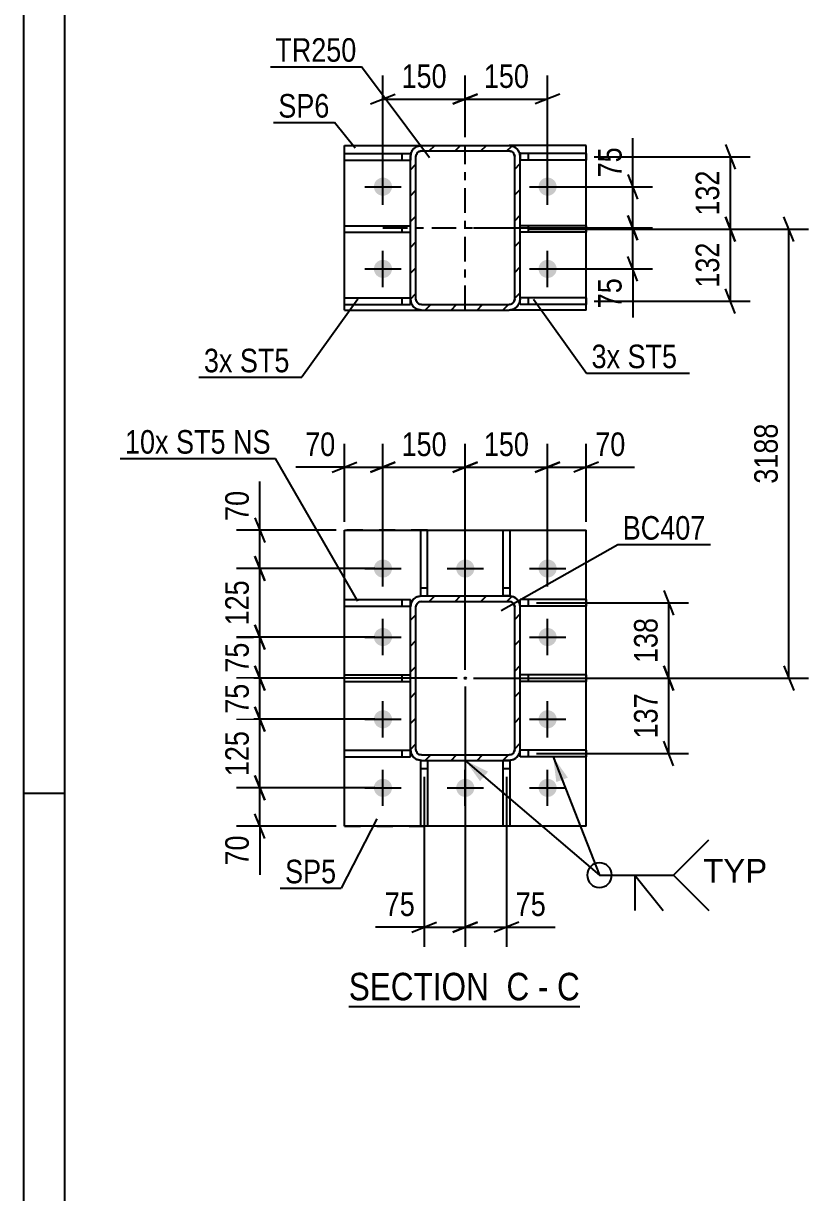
# Model space of a CAD drawing. Header units: millimetres. Extents: x 0 to 841, y 0 to 594.
# Drawn here: x 0 to 95.4, y 249.5 to 391.6 of the extents above; entities that cross this region are included whole.
import ezdxf

# ---------------------------------------------------------------- set-up
doc = ezdxf.new("R2010")
doc.units = ezdxf.units.MM
doc.linetypes.add('DXK_LINE_DOT2', pattern=[3.9198, 1.9599, -1.9599])
doc.linetypes.add('DXK_LINE_DOT3', pattern=[5.9187, 2.979, -0.9799, 0.9799, -0.9799])
doc.styles.add('Arial', font='ARIAL.TTF', dxfattribs={"height": 0.2})
doc.styles.add('Arial Narrow', font='ARIALN.TTF', dxfattribs={"height": 0.2})

# ---------------------------------------------------------------- blocks, each defined once
blk = doc.blocks.new('Unknown-122615563-1162')
at = {"color": 5, "linetype": 'Continuous'}
for p, q in [((0, 594), (0, 0)), ((5, 589), (5, 5)), ((5, 298), (0, 298))]:
    blk.add_line(p, q, dxfattribs=at)
blk = doc.blocks.new('Unknown-122615563-14 - 2451')
at = {"color": 6, "linetype": 'Continuous'}
blk.add_line((39.53, 272.11), (67.6, 272.11), dxfattribs=at)
at = {"color": 0, "linetype": 'Continuous'}
for points in [[(57.64, 272.86), (57.64, 276.36), (39.53, 276.36), (39.53, 272.86)], [(61.46, 272.86), (61.46, 276.36), (58.69, 276.36), (58.69, 272.86)], [(63.78, 272.86), (63.78, 276.36), (62.51, 276.36), (62.51, 272.86)], [(67.6, 272.86), (67.6, 276.36), (64.83, 276.36), (64.83, 272.86)]]:
    blk.add_wipeout(points, dxfattribs=at)
at = {"color": 7, "linetype": 'Continuous', "style": 'Arial Narrow'}
for s, p in [('SECTION ', (39.53, 272.86)), ('C', (58.69, 272.86)), ('C', (64.83, 272.86)), ('-', (62.51, 272.86))]:
    blk.add_text(s, height=3.34, dxfattribs=at).set_placement(p)
blk = doc.blocks.new('Part-122615563-2509 - 2451')
at = {"color": 2, "linetype": 'Continuous'}
for p, q in [((39.01, 366.24), (39.01, 367.04)), ((39.01, 367.04), (47.01, 367.04)), ((39.01, 366.24), (47.01, 366.24))]:
    blk.add_line(p, q, dxfattribs=at)
at = {"color": 7, "linetype": 'DXK_LINE_DOT2'}
for p, q in [((46.01, 366.24), (46.01, 367.04)), ((47.01, 366.24), (47.01, 367.04))]:
    blk.add_line(p, q, dxfattribs=at)
blk = doc.blocks.new('Part-122615563-2477 - 2451')
at = {"color": 2, "linetype": 'Continuous'}
for p, q in [((39.01, 311.63), (39.01, 312.43)), ((39.01, 312.43), (47.01, 312.43)), ((39.01, 311.63), (47.01, 311.63))]:
    blk.add_line(p, q, dxfattribs=at)
at = {"color": 7, "linetype": 'DXK_LINE_DOT2'}
for p, q in [((46.01, 311.63), (46.01, 312.43)), ((47.01, 311.63), (47.01, 312.43))]:
    blk.add_line(p, q, dxfattribs=at)
blk = doc.blocks.new('Part-122615563-2514 - 2451')
at = {"color": 2, "linetype": 'Continuous'}
for p, q in [((39.01, 375.01), (39.01, 375.81)), ((39.01, 375.81), (47.01, 375.81)), ((47.01, 375.81), (47.01, 375.46)), ((39.01, 375.01), (47.01, 375.01))]:
    blk.add_line(p, q, dxfattribs=at)
at = {"color": 7, "linetype": 'DXK_LINE_DOT2'}
for p, q in [((46.01, 375.01), (46.01, 375.81)), ((47.01, 375.46), (47.01, 375.01))]:
    blk.add_line(p, q, dxfattribs=at)
blk = doc.blocks.new('Part-122615563-2482 - 2451')
at = {"color": 2, "linetype": 'Continuous'}
for p, q in [((39.01, 320.79), (39.01, 321.59)), ((39.01, 321.59), (47.01, 321.59)), ((47.01, 320.79), (47.01, 321.59)), ((39.01, 320.79), (47.01, 320.79))]:
    blk.add_line(p, q, dxfattribs=at)
at = {"color": 7, "linetype": 'DXK_LINE_DOT2'}
blk.add_line((46.01, 320.79), (46.01, 321.59), dxfattribs=at)
blk = doc.blocks.new('Part-122615563-2519 - 2451')
at = {"color": 2, "linetype": 'Continuous'}
for p, q in [((39.01, 357.48), (39.01, 358.28)), ((39.01, 358.28), (47.01, 358.28)), ((39.01, 357.48), (47.01, 357.48)), ((47.01, 357.48), (47.01, 358.13))]:
    blk.add_line(p, q, dxfattribs=at)
at = {"color": 7, "linetype": 'DXK_LINE_DOT2'}
for p, q in [((46.01, 357.48), (46.01, 358.28)), ((47.01, 358.13), (47.01, 358.28))]:
    blk.add_line(p, q, dxfattribs=at)
blk = doc.blocks.new('Part-122615563-2487 - 2451')
at = {"color": 2, "linetype": 'Continuous'}
for p, q in [((58.28, 322.03), (58.28, 330.03)), ((58.28, 330.03), (59.08, 330.03)), ((59.08, 330.03), (59.08, 322.03)), ((59.08, 322.03), (59.01, 322.03))]:
    blk.add_line(p, q, dxfattribs=at)
at = {"color": 7, "linetype": 'DXK_LINE_DOT2'}
for p, q in [((58.28, 323.03), (59.08, 323.03)), ((59.01, 322.03), (58.28, 322.03))]:
    blk.add_line(p, q, dxfattribs=at)
blk = doc.blocks.new('Part-122615563-2524 - 2451')
at = {"color": 2, "linetype": 'Continuous'}
for p, q in [((68.35, 367.04), (60.35, 367.04)), ((68.35, 367.04), (68.35, 366.24)), ((68.35, 366.24), (60.35, 366.24))]:
    blk.add_line(p, q, dxfattribs=at)
at = {"color": 7, "linetype": 'DXK_LINE_DOT2'}
for p, q in [((60.35, 366.24), (60.35, 367.04)), ((61.35, 366.24), (61.35, 367.04))]:
    blk.add_line(p, q, dxfattribs=at)
blk = doc.blocks.new('Part-122615563-2492 - 2451')
at = {"color": 2, "linetype": 'Continuous'}
for p, q in [((48.28, 322.03), (48.28, 330.03)), ((48.28, 330.03), (49.08, 330.03)), ((49.08, 322.03), (49.08, 330.03)), ((48.28, 322.03), (48.35, 322.03))]:
    blk.add_line(p, q, dxfattribs=at)
at = {"color": 7, "linetype": 'DXK_LINE_DOT2'}
for p, q in [((48.28, 323.03), (49.08, 323.03)), ((48.35, 322.03), (49.08, 322.03))]:
    blk.add_line(p, q, dxfattribs=at)
blk = doc.blocks.new('Part-122615563-2529 - 2451')
at = {"color": 2, "linetype": 'Continuous'}
for p, q in [((68.35, 375.81), (60.35, 375.81)), ((60.35, 375.81), (60.35, 375.46)), ((68.35, 375.81), (68.35, 375.01)), ((68.35, 375.01), (60.35, 375.01))]:
    blk.add_line(p, q, dxfattribs=at)
at = {"color": 7, "linetype": 'DXK_LINE_DOT2'}
for p, q in [((60.35, 375.46), (60.35, 375.01)), ((61.35, 375.01), (61.35, 375.81))]:
    blk.add_line(p, q, dxfattribs=at)
blk = doc.blocks.new('Part-122615563-2534 - 2451')
at = {"color": 2, "linetype": 'Continuous'}
for p, q in [((68.35, 358.28), (60.35, 358.28)), ((68.35, 358.28), (68.35, 357.48)), ((60.35, 357.48), (60.35, 358.13)), ((68.35, 357.48), (60.35, 357.48))]:
    blk.add_line(p, q, dxfattribs=at)
at = {"color": 7, "linetype": 'DXK_LINE_DOT2'}
for p, q in [((60.35, 358.13), (60.35, 358.28)), ((61.35, 357.48), (61.35, 358.28))]:
    blk.add_line(p, q, dxfattribs=at)
blk = doc.blocks.new('Bolt-122615563-2537 - 2451')
at = {"linetype": 'Continuous'}
for points in [[(42.58, 371.79, -1), (44.78, 371.79, -1)], [(62.58, 371.79, -1), (64.78, 371.79, -1)], [(42.58, 361.79, -1), (44.78, 361.79, -1)], [(62.58, 361.79, -1), (64.78, 361.79, -1)]]:
    blk.add_hatch(color=1, dxfattribs=at).paths.add_polyline_path(points)
at = {"color": 1, "linetype": 'Continuous'}
for p, q in [((43.68, 369.59), (43.68, 373.99)), ((63.68, 369.59), (63.68, 373.99)), ((41.48, 371.79), (45.88, 371.79)), ((61.48, 371.79), (65.88, 371.79)), ((43.68, 359.59), (43.68, 363.99)), ((63.68, 359.59), (63.68, 363.99)), ((41.48, 361.79), (45.88, 361.79)), ((61.48, 361.79), (65.88, 361.79))]:
    blk.add_line(p, q, dxfattribs=at)
blk = doc.blocks.new('Part-122615563-2607 - 2451')
at = {"color": 2, "linetype": 'Continuous'}
for p, q in [((68.35, 321.59), (60.35, 321.59)), ((60.35, 320.79), (60.35, 321.59)), ((68.35, 321.59), (68.35, 320.79)), ((68.35, 320.79), (60.35, 320.79))]:
    blk.add_line(p, q, dxfattribs=at)
at = {"color": 7, "linetype": 'DXK_LINE_DOT2'}
blk.add_line((61.35, 320.79), (61.35, 321.59), dxfattribs=at)
blk = doc.blocks.new('Bolt-122615563-2538 - 2451')
at = {"linetype": 'Continuous'}
for points in [[(42.58, 325.36, -1), (44.78, 325.36, -1)], [(52.58, 325.36, -1), (54.78, 325.36, -1)], [(62.58, 325.36, -1), (64.78, 325.36, -1)], [(42.58, 317.03, -1), (44.78, 317.03, -1)], [(62.58, 317.03, -1), (64.78, 317.03, -1)], [(42.58, 307.03, -1), (44.78, 307.03, -1)], [(62.58, 307.03, -1), (64.78, 307.03, -1)], [(42.58, 298.69, -1), (44.78, 298.69, -1)], [(52.58, 298.69, -1), (54.78, 298.69, -1)], [(62.58, 298.69, -1), (64.78, 298.69, -1)]]:
    blk.add_hatch(color=1, dxfattribs=at).paths.add_polyline_path(points)
at = {"color": 1, "linetype": 'Continuous'}
for p, q in [((43.68, 323.16), (43.68, 327.56)), ((53.68, 323.16), (53.68, 327.56)), ((63.68, 323.16), (63.68, 327.56)), ((41.48, 325.36), (45.88, 325.36)), ((51.48, 325.36), (55.88, 325.36)), ((61.48, 325.36), (65.88, 325.36)), ((43.68, 314.83), (43.68, 319.23)), ((63.68, 314.83), (63.68, 319.23)), ((41.48, 317.03), (45.88, 317.03)), ((61.48, 317.03), (65.88, 317.03)), ((43.68, 304.83), (43.68, 309.23)), ((63.68, 304.83), (63.68, 309.23)), ((41.48, 307.03), (45.88, 307.03)), ((61.48, 307.03), (65.88, 307.03)), ((43.68, 296.49), (43.68, 300.89)), ((53.68, 296.49), (53.68, 300.89)), ((63.68, 296.49), (63.68, 300.89)), ((41.48, 298.69), (45.88, 298.69)), ((51.48, 298.69), (55.88, 298.69)), ((61.48, 298.69), (65.88, 298.69))]:
    blk.add_line(p, q, dxfattribs=at)
blk = doc.blocks.new('Part-122615563-2552 - 2451')
at = {"color": 2, "linetype": 'Continuous'}
for p, q in [((58.28, 294.03), (58.28, 302.03)), ((59.01, 302.03), (59.08, 302.03)), ((59.08, 302.03), (59.08, 294.03)), ((59.08, 294.03), (58.28, 294.03))]:
    blk.add_line(p, q, dxfattribs=at)
at = {"color": 7, "linetype": 'DXK_LINE_DOT2'}
for p, q in [((59.08, 302.03), (58.28, 302.03)), ((58.28, 301.03), (59.08, 301.03))]:
    blk.add_line(p, q, dxfattribs=at)
blk = doc.blocks.new('Part-122615563-2557 - 2451')
at = {"color": 2, "linetype": 'Continuous'}
for p, q in [((48.28, 294.03), (48.28, 302.03)), ((48.28, 302.03), (48.35, 302.03)), ((49.08, 302.03), (49.08, 294.03)), ((49.08, 294.03), (48.28, 294.03))]:
    blk.add_line(p, q, dxfattribs=at)
at = {"color": 7, "linetype": 'DXK_LINE_DOT2'}
for p, q in [((48.28, 302.03), (49.08, 302.03)), ((48.28, 301.03), (49.08, 301.03))]:
    blk.add_line(p, q, dxfattribs=at)
blk = doc.blocks.new('Part-122615563-2562 - 2451')
at = {"color": 2, "linetype": 'Continuous'}
for p, q in [((39.01, 302.46), (39.01, 303.26)), ((39.01, 303.26), (47.01, 303.26)), ((47.01, 302.46), (47.01, 303.26)), ((39.01, 302.46), (47.01, 302.46))]:
    blk.add_line(p, q, dxfattribs=at)
at = {"color": 7, "linetype": 'DXK_LINE_DOT2'}
blk.add_line((46.01, 302.46), (46.01, 303.26), dxfattribs=at)
blk = doc.blocks.new('Part-122615563-2567 - 2451')
at = {"color": 2, "linetype": 'Continuous'}
for p, q in [((68.35, 312.43), (60.35, 312.43)), ((68.35, 311.63), (60.35, 311.63)), ((68.35, 312.43), (68.35, 311.63))]:
    blk.add_line(p, q, dxfattribs=at)
at = {"color": 7, "linetype": 'DXK_LINE_DOT2'}
for p, q in [((60.35, 311.63), (60.35, 312.43)), ((61.35, 311.63), (61.35, 312.43))]:
    blk.add_line(p, q, dxfattribs=at)
blk = doc.blocks.new('Part-122615563-2591 - 2451')
at = {"color": 2, "linetype": 'Continuous'}
for p, q in [((39.01, 356.79), (39.01, 376.79)), ((39.01, 376.79), (48.35, 376.79)), ((68.35, 376.79), (59.01, 376.79)), ((68.35, 356.79), (68.35, 376.79)), ((39.01, 356.79), (48.35, 356.79)), ((68.35, 356.79), (59.01, 356.79))]:
    blk.add_line(p, q, dxfattribs=at)
at = {"color": 7, "linetype": 'DXK_LINE_DOT2'}
for p, q in [((48.35, 376.79), (59.01, 376.79)), ((48.35, 356.79), (59.01, 356.79))]:
    blk.add_line(p, q, dxfattribs=at)
blk = doc.blocks.new('Part-122615563-2596 - 2451')
at = {"color": 2, "linetype": 'Continuous'}
for p, q in [((39.01, 294.03), (39.01, 330.03)), ((39.01, 330.03), (68.35, 330.03)), ((68.35, 294.03), (68.35, 330.03)), ((68.35, 294.03), (39.01, 294.03))]:
    blk.add_line(p, q, dxfattribs=at)
at = {"color": 7, "linetype": 'DXK_LINE_DOT2'}
for p, q in [((49.08, 330.03), (39.01, 330.03)), ((39.01, 294.03), (49.08, 294.03))]:
    blk.add_line(p, q, dxfattribs=at)
blk = doc.blocks.new('Part-122615563-2612 - 2451')
at = {"color": 2, "linetype": 'Continuous'}
for p, q in [((68.35, 303.26), (60.35, 303.26)), ((60.35, 302.46), (60.35, 303.26)), ((68.35, 303.26), (68.35, 302.46)), ((68.35, 302.46), (60.35, 302.46))]:
    blk.add_line(p, q, dxfattribs=at)
at = {"color": 7, "linetype": 'DXK_LINE_DOT2'}
blk.add_line((61.35, 302.46), (61.35, 303.26), dxfattribs=at)
blk = doc.blocks.new('Part-122615563-2617 - 2451')
at = {"linetype": 'Continuous'}
h = blk.add_hatch(dxfattribs=at)
h.set_pattern_fill('', scale=0.7, style=0, pattern_type=0)
h.set_pattern_definition([(45, (47.0145, 303.361), (-1.57154, 1.57154), [])])
h.paths.add_polyline_path([(47.01, 320.69), (47.01, 303.36), (47.12, 302.85), (47.4, 302.42), (47.84, 302.13), (48.35, 302.03), (59.01, 302.03), (59.52, 302.13), (59.96, 302.42), (60.25, 302.85), (60.35, 303.36), (60.35, 320.69), (60.25, 321.2), (59.96, 321.64), (59.52, 321.93), (59.01, 322.03), (48.35, 322.03), (47.84, 321.93), (47.4, 321.64), (47.12, 321.2)])
h.paths.add_polyline_path([(47.88, 321.17), (48.09, 321.31), (48.35, 321.36), (59.01, 321.36), (59.27, 321.31), (59.49, 321.17), (59.63, 320.95), (59.68, 320.69), (59.68, 303.36), (59.63, 303.11), (59.49, 302.89), (59.27, 302.75), (59.01, 302.69), (48.35, 302.69), (48.09, 302.75), (47.88, 302.89), (47.73, 303.11), (47.68, 303.36), (47.68, 320.69), (47.73, 320.95)])
blk.add_hatch(color=30, dxfattribs=at).paths.add_polyline_path([(53.68, 311.93, -1), (53.68, 312.13, -1)])
at = {"color": 7, "linetype": 'DXK_LINE_DOT2'}
for p, q in [((47.84, 321.93), (48.35, 322.03)), ((48.35, 321.36), (48.09, 321.31)), ((48.35, 322.03), (59.01, 322.03)), ((48.35, 321.36), (59.01, 321.36)), ((59.01, 322.03), (59.52, 321.93)), ((59.27, 321.31), (59.01, 321.36)), ((47.01, 320.69), (47.12, 321.2)), ((47.01, 303.36), (47.01, 320.69)), ((47.73, 320.95), (47.68, 320.69)), ((47.68, 303.36), (47.68, 320.69)), ((59.68, 320.69), (59.63, 320.95)), ((59.68, 303.36), (59.68, 320.69)), ((60.25, 321.2), (60.35, 320.69)), ((60.35, 303.36), (60.35, 320.69)), ((47.12, 302.85), (47.01, 303.36)), ((47.68, 303.36), (47.73, 303.11)), ((59.63, 303.11), (59.68, 303.36)), ((60.35, 303.36), (60.25, 302.85)), ((48.35, 302.03), (47.84, 302.13)), ((48.09, 302.75), (48.35, 302.69)), ((48.35, 302.69), (59.01, 302.69)), ((48.35, 302.03), (59.01, 302.03)), ((59.01, 302.69), (59.27, 302.75)), ((59.52, 302.13), (59.01, 302.03))]:
    blk.add_line(p, q, dxfattribs=at)
at = {"color": 2, "linetype": 'Continuous'}
for p, q in [((48.35, 322.03), (47.84, 321.93)), ((48.09, 321.31), (48.35, 321.36)), ((48.35, 322.03), (48.35, 322.03)), ((48.35, 322.03), (59.01, 322.03)), ((48.35, 321.36), (48.35, 321.36)), ((48.35, 321.36), (59.01, 321.36)), ((59.01, 322.03), (59.01, 322.03)), ((59.52, 321.93), (59.01, 322.03)), ((59.01, 321.36), (59.01, 321.36)), ((59.01, 321.36), (59.27, 321.31)), ((47.12, 321.2), (47.01, 320.69)), ((47.01, 320.69), (47.01, 320.69)), ((47.01, 303.36), (47.01, 320.69)), ((47.68, 320.69), (47.73, 320.95)), ((47.68, 320.69), (47.68, 320.69)), ((47.68, 303.36), (47.68, 320.69)), ((59.63, 320.95), (59.68, 320.69)), ((59.68, 320.69), (59.68, 320.69)), ((59.68, 303.36), (59.68, 320.69)), ((60.35, 320.69), (60.25, 321.2)), ((60.35, 320.69), (60.35, 320.69)), ((60.35, 303.36), (60.35, 320.69)), ((47.01, 303.36), (47.01, 303.36)), ((47.01, 303.36), (47.12, 302.85)), ((47.68, 303.36), (47.68, 303.36)), ((47.73, 303.11), (47.68, 303.36)), ((59.68, 303.36), (59.63, 303.11)), ((59.68, 303.36), (59.68, 303.36)), ((60.25, 302.85), (60.35, 303.36)), ((60.35, 303.36), (60.35, 303.36)), ((47.84, 302.13), (48.35, 302.03)), ((48.35, 302.69), (48.09, 302.75)), ((48.35, 302.69), (48.35, 302.69)), ((48.35, 302.69), (59.01, 302.69)), ((48.35, 302.03), (48.35, 302.03)), ((48.35, 302.03), (59.01, 302.03)), ((59.27, 302.75), (59.01, 302.69)), ((59.01, 302.69), (59.01, 302.69)), ((59.01, 302.03), (59.52, 302.13)), ((59.01, 302.03), (59.01, 302.03))]:
    blk.add_line(p, q, dxfattribs=at)
at = {"color": 7, "linetype": 'DXK_LINE_DOT3'}
blk.add_line((53.68, 312.03), (53.68, 312.03), dxfattribs=at)
at = {"color": 30, "linetype": 'DXK_LINE_DOT3'}
blk.add_line((53.68, 312.03), (53.68, 312.03), dxfattribs=at)
at = {"color": 30, "linetype": 'Continuous'}
blk.add_circle((53.68, 312.03), 0.1, dxfattribs=at)
at = {"color": 7, "linetype": 'DXK_LINE_DOT2'}
for centre, radius, start, end in [((48.35, 320.69), 1.33, 112.5, 157.5), ((48.35, 320.69), 0.667, 112.5, 157.5), ((59.01, 320.69), 0.667, 22.5, 67.5), ((59.01, 320.69), 1.33, 22.5, 67.5), ((48.35, 303.36), 1.33, 202.5, 247.5), ((48.35, 303.36), 0.667, 202.5, 247.5), ((59.01, 303.36), 0.667, 292.5, 337.5), ((59.01, 303.36), 1.33, 292.5, 337.5)]:
    blk.add_arc(centre, radius, start, end, dxfattribs=at)
at = {"color": 2, "linetype": 'Continuous'}
for centre, radius, start, end in [((48.35, 320.69), 1.33, 112.5, 157.5), ((48.35, 320.69), 0.667, 112.5, 157.5), ((59.01, 320.69), 0.667, 22.5, 67.5), ((59.01, 320.69), 1.33, 22.5, 67.5), ((48.35, 303.36), 1.33, 202.5, 247.5), ((48.35, 303.36), 0.667, 202.5, 247.5), ((59.01, 303.36), 0.667, 292.5, 337.5), ((59.01, 303.36), 1.33, 292.5, 337.5)]:
    blk.add_arc(centre, radius, start, end, dxfattribs=at)
blk = doc.blocks.new('Part-122615563-2632 - 2451')
at = {"linetype": 'Continuous'}
h = blk.add_hatch(dxfattribs=at)
h.set_pattern_fill('', scale=0.7, style=0, pattern_type=0)
h.set_pattern_definition([(45, (47.0145, 358.1277), (-1.57154, 1.57154), [])])
h.paths.add_polyline_path([(47.01, 375.46), (47.01, 358.13), (47.12, 357.62), (47.4, 357.18), (47.84, 356.9), (48.35, 356.79), (59.01, 356.79), (59.52, 356.9), (59.96, 357.18), (60.25, 357.62), (60.35, 358.13), (60.35, 375.46), (60.25, 375.97), (59.96, 376.4), (59.52, 376.69), (59.01, 376.79), (48.35, 376.79), (47.84, 376.69), (47.4, 376.4), (47.12, 375.97)])
h.paths.add_polyline_path([(47.88, 375.93), (48.09, 376.08), (48.35, 376.13), (59.01, 376.13), (59.27, 376.08), (59.49, 375.93), (59.63, 375.72), (59.68, 375.46), (59.68, 358.13), (59.63, 357.87), (59.49, 357.66), (59.27, 357.51), (59.01, 357.46), (48.35, 357.46), (48.09, 357.51), (47.88, 357.66), (47.73, 357.87), (47.68, 358.13), (47.68, 375.46), (47.73, 375.72)])
at = {"color": 7, "linetype": 'DXK_LINE_DOT2'}
for p, q in [((47.84, 376.69), (48.35, 376.79)), ((48.35, 376.79), (59.01, 376.79)), ((59.01, 376.79), (59.52, 376.69)), ((47.01, 375.46), (47.12, 375.97)), ((47.01, 358.13), (47.01, 375.46)), ((47.73, 375.72), (47.68, 375.46)), ((47.68, 358.13), (47.68, 375.46)), ((48.35, 376.13), (48.09, 376.08)), ((48.35, 376.13), (59.01, 376.13)), ((59.27, 376.08), (59.01, 376.13)), ((59.68, 375.46), (59.63, 375.72)), ((59.68, 358.13), (59.68, 375.46)), ((60.25, 375.97), (60.35, 375.46)), ((60.35, 358.13), (60.35, 375.46)), ((47.12, 357.62), (47.01, 358.13)), ((47.68, 358.13), (47.73, 357.87)), ((48.35, 356.79), (47.84, 356.9)), ((48.09, 357.51), (48.35, 357.46)), ((48.35, 357.46), (59.01, 357.46)), ((59.01, 357.46), (59.27, 357.51)), ((59.52, 356.9), (59.01, 356.79)), ((59.63, 357.87), (59.68, 358.13)), ((60.35, 358.13), (60.25, 357.62)), ((48.35, 356.79), (59.01, 356.79))]:
    blk.add_line(p, q, dxfattribs=at)
at = {"color": 2, "linetype": 'Continuous'}
for p, q in [((48.35, 376.79), (47.84, 376.69)), ((48.35, 376.79), (59.01, 376.79)), ((59.52, 376.69), (59.01, 376.79)), ((47.12, 375.97), (47.01, 375.46)), ((47.01, 358.13), (47.01, 375.46)), ((47.68, 375.46), (47.73, 375.72)), ((47.68, 358.13), (47.68, 375.46)), ((48.09, 376.08), (48.35, 376.13)), ((48.35, 376.13), (59.01, 376.13)), ((59.01, 376.13), (59.27, 376.08)), ((59.63, 375.72), (59.68, 375.46)), ((59.68, 358.13), (59.68, 375.46)), ((60.35, 375.46), (60.25, 375.97)), ((60.35, 358.13), (60.35, 375.46)), ((47.01, 358.13), (47.12, 357.62)), ((47.73, 357.87), (47.68, 358.13)), ((47.84, 356.9), (48.35, 356.79)), ((48.35, 357.46), (48.09, 357.51)), ((48.35, 357.46), (59.01, 357.46)), ((59.27, 357.51), (59.01, 357.46)), ((59.01, 356.79), (59.52, 356.9)), ((59.68, 358.13), (59.63, 357.87)), ((60.25, 357.62), (60.35, 358.13)), ((48.35, 356.79), (59.01, 356.79))]:
    blk.add_line(p, q, dxfattribs=at)
at = {"color": 7, "linetype": 'DXK_LINE_DOT3'}
for p, q in [((53.68, 356.79), (53.68, 376.79)), ((43.68, 366.79), (63.68, 366.79))]:
    blk.add_line(p, q, dxfattribs=at)
at = {"color": 7, "linetype": 'DXK_LINE_DOT2'}
for centre, radius, start, end in [((48.35, 375.46), 1.33, 112.5, 157.5), ((48.35, 375.46), 0.667, 112.5, 157.5), ((59.01, 375.46), 0.667, 22.5, 67.5), ((59.01, 375.46), 1.33, 22.5, 67.5), ((48.35, 358.13), 1.33, 202.5, 247.5), ((48.35, 358.13), 0.667, 202.5, 247.5), ((59.01, 358.13), 0.667, 292.5, 337.5), ((59.01, 358.13), 1.33, 292.5, 337.5)]:
    blk.add_arc(centre, radius, start, end, dxfattribs=at)
at = {"color": 2, "linetype": 'Continuous'}
for centre, radius, start, end in [((48.35, 375.46), 1.33, 112.5, 157.5), ((48.35, 375.46), 0.667, 112.5, 157.5), ((59.01, 375.46), 0.667, 22.5, 67.5), ((59.01, 375.46), 1.33, 22.5, 67.5), ((48.35, 358.13), 1.33, 202.5, 247.5), ((48.35, 358.13), 0.667, 202.5, 247.5), ((59.01, 358.13), 0.667, 292.5, 337.5), ((59.01, 358.13), 1.33, 292.5, 337.5)]:
    blk.add_arc(centre, radius, start, end, dxfattribs=at)
blk = doc.blocks.new('StraightDimension-122615563-11601 - 2451')
at = {"color": 7, "linetype": 'Continuous'}
for p, q in [((28.73, 330.03), (28.73, 335.93)), ((28.73, 330.03), (28.73, 335.93)), ((28.13, 331.53), (29.33, 328.53)), ((38.01, 330.03), (25.88, 330.03)), ((28.73, 325.36), (28.73, 330.03)), ((29.33, 323.86), (28.13, 326.86)), ((42.68, 325.36), (25.88, 325.36))]:
    blk.add_line(p, q, dxfattribs=at)
at = {"color": 0}
blk.add_wipeout([(27.98, 335.41), (23.78, 335.41), (23.78, 330.55), (27.98, 330.55)], dxfattribs=at)
at = {"color": 3, "style": 'Arial Narrow'}
blk.add_text('70', height=2.863, rotation=90.0002, dxfattribs=at).set_placement((27.38, 331.15))
blk = doc.blocks.new('StraightDimension-122615563-2743 - 2451')
at = {"color": 7, "linetype": 'Continuous'}
for p, q in [((39.01, 331.03), (39.01, 340.54)), ((43.68, 326.36), (43.68, 340.54)), ((39.01, 337.69), (33.11, 337.69)), ((39.01, 337.69), (33.11, 337.69)), ((37.51, 337.09), (40.51, 338.29)), ((39.01, 337.69), (43.68, 337.69)), ((45.18, 338.29), (42.18, 337.09))]:
    blk.add_line(p, q, dxfattribs=at)
at = {"color": 0}
blk.add_wipeout([(38.49, 338.44), (38.49, 342.64), (33.63, 342.64), (33.63, 338.44)], dxfattribs=at)
at = {"color": 3, "style": 'Arial Narrow'}
blk.add_text('70', height=2.863, dxfattribs=at).set_placement((34.23, 339.04))
blk = doc.blocks.new('StraightDimension-122615563-2765 - 2451')
at = {"color": 7, "linetype": 'Continuous'}
for p, q in [((74.02, 371.79), (74.02, 377.7)), ((74.02, 371.79), (74.02, 377.7)), ((73.42, 373.29), (74.62, 370.29)), ((64.68, 371.79), (76.42, 371.79)), ((74.02, 366.79), (74.02, 371.79)), ((74.62, 365.29), (73.42, 368.29)), ((54.68, 366.79), (76.42, 366.79))]:
    blk.add_line(p, q, dxfattribs=at)
at = {"color": 0}
blk.add_wipeout([(73.27, 377.18), (69.07, 377.18), (69.07, 372.32), (73.27, 372.32)], dxfattribs=at)
at = {"color": 3, "style": 'Arial Narrow'}
blk.add_text('75', height=2.863, rotation=90.0002, dxfattribs=at).set_placement((72.67, 372.92))
blk = doc.blocks.new('StraightDimension-122615563-2825 - 2451')
at = {"color": 7, "linetype": 'Continuous'}
for p, q in [((77.79, 322.69), (78.99, 319.69)), ((62.35, 321.19), (80.79, 321.19)), ((78.39, 312.03), (78.39, 321.19)), ((78.99, 310.53), (77.79, 313.53)), ((54.68, 312.03), (80.79, 312.03))]:
    blk.add_line(p, q, dxfattribs=at)
at = {"color": 0}
blk.add_wipeout([(77.64, 319.95), (73.44, 319.95), (73.44, 313.27), (77.64, 313.27)], dxfattribs=at)
at = {"color": 3, "style": 'Arial Narrow'}
blk.add_text('138', height=2.863, rotation=90.0002, dxfattribs=at).set_placement((77.04, 313.87))
blk = doc.blocks.new('StraightDimension-122615563-2754 - 2451')
at = {"color": 7, "linetype": 'Continuous'}
for p, q in [((73.42, 368.29), (74.62, 365.29)), ((54.68, 366.79), (76.42, 366.79)), ((74.02, 361.79), (74.02, 366.79)), ((74.62, 360.29), (73.42, 363.29)), ((64.68, 361.79), (76.42, 361.79)), ((74.02, 361.79), (74.02, 355.89)), ((74.02, 361.79), (74.02, 355.89))]:
    blk.add_line(p, q, dxfattribs=at)
at = {"color": 0}
blk.add_wipeout([(73.27, 361.27), (69.07, 361.27), (69.07, 356.41), (73.27, 356.41)], dxfattribs=at)
at = {"color": 3, "style": 'Arial Narrow'}
blk.add_text('75', height=2.863, rotation=90.0002, dxfattribs=at).set_placement((72.67, 357.01))
blk = doc.blocks.new('StraightDimension-122615563-11606 - 2451')
at = {"color": 7, "linetype": 'Continuous'}
for p, q in [((28.13, 300.19), (29.33, 297.19)), ((42.68, 298.69), (25.88, 298.69)), ((28.73, 294.03), (28.73, 298.69)), ((29.33, 292.53), (28.13, 295.53)), ((38.01, 294.03), (25.88, 294.03)), ((28.73, 294.03), (28.73, 288.12)), ((28.73, 294.03), (28.73, 288.12))]:
    blk.add_line(p, q, dxfattribs=at)
at = {"color": 0}
blk.add_wipeout([(27.98, 293.5), (23.78, 293.5), (23.78, 288.65), (27.98, 288.65)], dxfattribs=at)
at = {"color": 3, "style": 'Arial Narrow'}
blk.add_text('70', height=2.863, rotation=90.0002, dxfattribs=at).set_placement((27.38, 289.25))
blk = doc.blocks.new('StraightDimension-122615563-2784 - 2451')
at = {"color": 7, "linetype": 'Continuous'}
for p, q in [((85.28, 368.14), (86.48, 365.14)), ((69.35, 366.64), (88.28, 366.64)), ((85.88, 357.88), (85.88, 366.64)), ((86.48, 356.38), (85.28, 359.38)), ((69.35, 357.88), (88.28, 357.88))]:
    blk.add_line(p, q, dxfattribs=at)
at = {"color": 0}
blk.add_wipeout([(85.13, 365.6), (80.93, 365.6), (80.93, 358.92), (85.13, 358.92)], dxfattribs=at)
at = {"color": 3, "style": 'Arial Narrow'}
blk.add_text('132', height=2.863, rotation=90.0002, dxfattribs=at).set_placement((84.53, 359.52))
blk = doc.blocks.new('StraightDimension-122615563-11605 - 2451')
at = {"color": 7, "linetype": 'Continuous'}
for p, q in [((28.13, 308.53), (29.33, 305.53)), ((42.68, 307.03), (25.88, 307.03)), ((28.73, 298.69), (28.73, 307.03)), ((29.33, 297.19), (28.13, 300.19)), ((42.68, 298.69), (25.88, 298.69))]:
    blk.add_line(p, q, dxfattribs=at)
at = {"color": 0}
blk.add_wipeout([(27.98, 306.2), (23.78, 306.2), (23.78, 299.52), (27.98, 299.52)], dxfattribs=at)
at = {"color": 3, "style": 'Arial Narrow'}
blk.add_text('125', height=2.863, rotation=90.0002, dxfattribs=at).set_placement((27.38, 300.12))
blk = doc.blocks.new('StraightDimension-122615563-2699 - 2451')
at = {"color": 7, "linetype": 'Continuous'}
for p, q in [((63.68, 326.36), (63.68, 340.54)), ((68.35, 331.03), (68.35, 340.54)), ((62.18, 337.09), (65.18, 338.29)), ((63.68, 337.69), (68.35, 337.69)), ((69.85, 338.29), (66.85, 337.09)), ((68.35, 337.69), (74.25, 337.69)), ((68.35, 337.69), (74.25, 337.69))]:
    blk.add_line(p, q, dxfattribs=at)
at = {"color": 0}
blk.add_wipeout([(73.73, 338.44), (73.73, 342.64), (68.87, 342.64), (68.87, 338.44)], dxfattribs=at)
at = {"color": 3, "style": 'Arial Narrow'}
blk.add_text('70', height=2.863, dxfattribs=at).set_placement((69.47, 339.04))
blk = doc.blocks.new('StraightDimension-122615563-11603 - 2451')
at = {"color": 7, "linetype": 'Continuous'}
for p, q in [((28.13, 318.53), (29.33, 315.53)), ((42.68, 317.03), (25.88, 317.03)), ((28.73, 312.03), (28.73, 317.03)), ((29.33, 310.53), (28.13, 313.53)), ((52.68, 312.03), (25.88, 312.03))]:
    blk.add_line(p, q, dxfattribs=at)
at = {"color": 0}
blk.add_wipeout([(27.98, 316.96), (23.78, 316.96), (23.78, 312.1), (27.98, 312.1)], dxfattribs=at)
at = {"color": 3, "style": 'Arial Narrow'}
blk.add_text('75', height=2.863, rotation=90.0002, dxfattribs=at).set_placement((27.38, 312.7))
blk = doc.blocks.new('StraightDimension-122615563-2709 - 2451')
at = {"color": 7, "linetype": 'Continuous'}
for p, q in [((53.68, 313.03), (53.68, 340.54)), ((63.68, 326.36), (63.68, 340.54)), ((52.18, 337.09), (55.18, 338.29)), ((53.68, 337.69), (63.68, 337.69)), ((65.18, 338.29), (62.18, 337.09))]:
    blk.add_line(p, q, dxfattribs=at)
at = {"color": 0}
blk.add_wipeout([(62.02, 338.44), (62.02, 342.64), (55.34, 342.64), (55.34, 338.44)], dxfattribs=at)
at = {"color": 3, "style": 'Arial Narrow'}
blk.add_text('150', height=2.863, dxfattribs=at).set_placement((55.94, 339.04))
blk = doc.blocks.new('StraightDimension-122615563-2726 - 2451')
at = {"color": 7, "linetype": 'Continuous'}
for p, q in [((43.68, 326.36), (43.68, 340.54)), ((53.68, 313.03), (53.68, 340.54)), ((42.18, 337.09), (45.18, 338.29)), ((43.68, 337.69), (53.68, 337.69)), ((55.18, 338.29), (52.18, 337.09))]:
    blk.add_line(p, q, dxfattribs=at)
at = {"color": 0}
blk.add_wipeout([(52.02, 338.44), (52.02, 342.64), (45.34, 342.64), (45.34, 338.44)], dxfattribs=at)
at = {"color": 3, "style": 'Arial Narrow'}
blk.add_text('150', height=2.863, dxfattribs=at).set_placement((45.94, 339.04))
blk = doc.blocks.new('StraightDimension-122615563-2777 - 2451')
at = {"color": 7, "linetype": 'Continuous'}
for p, q in [((85.28, 376.91), (86.48, 373.91)), ((69.35, 375.41), (88.28, 375.41)), ((85.88, 366.64), (85.88, 375.41)), ((86.48, 365.14), (85.28, 368.14)), ((69.35, 366.64), (88.28, 366.64))]:
    blk.add_line(p, q, dxfattribs=at)
at = {"color": 0}
blk.add_wipeout([(85.13, 374.37), (80.93, 374.37), (80.93, 367.68), (85.13, 367.68)], dxfattribs=at)
at = {"color": 3, "style": 'Arial Narrow'}
blk.add_text('132', height=2.863, rotation=90.0002, dxfattribs=at).set_placement((84.53, 368.28))
blk = doc.blocks.new('StraightDimension-122615563-2792 - 2451')
at = {"color": 7, "linetype": 'Continuous'}
for p, q in [((43.68, 372.79), (43.68, 385.3)), ((53.68, 377.79), (53.68, 385.3)), ((42.18, 381.85), (45.18, 383.05)), ((43.68, 382.45), (53.68, 382.45)), ((55.18, 383.05), (52.18, 381.85))]:
    blk.add_line(p, q, dxfattribs=at)
at = {"color": 0}
blk.add_wipeout([(52.02, 383.2), (52.02, 387.4), (45.34, 387.4), (45.34, 383.2)], dxfattribs=at)
at = {"color": 3, "style": 'Arial Narrow'}
blk.add_text('150', height=2.863, dxfattribs=at).set_placement((45.94, 383.8))
blk = doc.blocks.new('StraightDimension-122615563-2801 - 2451')
at = {"color": 7, "linetype": 'Continuous'}
for p, q in [((53.68, 377.79), (53.68, 385.3)), ((63.68, 372.79), (63.68, 385.3)), ((52.18, 381.85), (55.18, 383.05)), ((53.68, 382.45), (63.68, 382.45)), ((65.18, 383.05), (62.18, 381.85))]:
    blk.add_line(p, q, dxfattribs=at)
at = {"color": 0}
blk.add_wipeout([(62.02, 383.2), (62.02, 387.4), (55.34, 387.4), (55.34, 383.2)], dxfattribs=at)
at = {"color": 3, "style": 'Arial Narrow'}
blk.add_text('150', height=2.863, dxfattribs=at).set_placement((55.94, 383.8))
blk = doc.blocks.new('StraightDimension-122615563-2811 - 2451')
at = {"color": 7, "linetype": 'Continuous'}
for p, q in [((93.59, 365.14), (92.39, 368.14)), ((61.35, 366.64), (95.39, 366.64)), ((92.99, 312.03), (92.99, 366.64)), ((92.39, 313.53), (93.59, 310.53)), ((61.35, 312.03), (95.39, 312.03))]:
    blk.add_line(p, q, dxfattribs=at)
at = {"color": 0}
blk.add_wipeout([(92.24, 343.59), (88.04, 343.59), (88.04, 335.08), (92.24, 335.08)], dxfattribs=at)
at = {"color": 3, "style": 'Arial Narrow'}
blk.add_text('3188', height=2.863, rotation=90.0002, dxfattribs=at).set_placement((91.64, 335.68))
blk = doc.blocks.new('StraightDimension-122615563-2838 - 2451')
at = {"color": 7, "linetype": 'Continuous'}
for p, q in [((77.79, 313.53), (78.99, 310.53)), ((54.68, 312.03), (80.79, 312.03)), ((78.39, 302.86), (78.39, 312.03)), ((78.99, 301.36), (77.79, 304.36)), ((62.35, 302.86), (80.79, 302.86))]:
    blk.add_line(p, q, dxfattribs=at)
at = {"color": 0}
blk.add_wipeout([(77.64, 310.79), (73.44, 310.79), (73.44, 304.1), (77.64, 304.1)], dxfattribs=at)
at = {"color": 3, "style": 'Arial Narrow'}
blk.add_text('137', height=2.863, rotation=90.0002, dxfattribs=at).set_placement((77.04, 304.7))
blk = doc.blocks.new('StraightDimension-122615563-2852 - 2451')
at = {"color": 7, "linetype": 'Continuous'}
for p, q in [((53.68, 311.03), (53.68, 279.36)), ((48.68, 300.03), (48.68, 279.36)), ((48.68, 281.76), (42.77, 281.76)), ((48.68, 281.76), (42.77, 281.76)), ((47.18, 281.16), (50.18, 282.36)), ((48.68, 281.76), (53.68, 281.76)), ((55.18, 282.36), (52.18, 281.16))]:
    blk.add_line(p, q, dxfattribs=at)
at = {"color": 0}
blk.add_wipeout([(48.16, 282.51), (48.16, 286.71), (43.3, 286.71), (43.3, 282.51)], dxfattribs=at)
at = {"color": 3, "style": 'Arial Narrow'}
blk.add_text('75', height=2.863, dxfattribs=at).set_placement((43.9, 283.11))
blk = doc.blocks.new('StraightDimension-122615563-2865 - 2451')
at = {"color": 7, "linetype": 'Continuous'}
for p, q in [((53.68, 311.03), (53.68, 279.36)), ((58.68, 300.03), (58.68, 279.36)), ((52.18, 281.16), (55.18, 282.36)), ((53.68, 281.76), (58.68, 281.76)), ((60.18, 282.36), (57.18, 281.16)), ((58.68, 281.76), (64.59, 281.76)), ((58.68, 281.76), (64.59, 281.76))]:
    blk.add_line(p, q, dxfattribs=at)
at = {"color": 0}
blk.add_wipeout([(64.06, 282.51), (64.06, 286.71), (59.21, 286.71), (59.21, 282.51)], dxfattribs=at)
at = {"color": 3, "style": 'Arial Narrow'}
blk.add_text('75', height=2.863, dxfattribs=at).set_placement((59.81, 283.11))
blk = doc.blocks.new('StraightDimension-122615563-11602 - 2451')
at = {"color": 7, "linetype": 'Continuous'}
for p, q in [((28.13, 326.86), (29.33, 323.86)), ((42.68, 325.36), (25.88, 325.36)), ((28.73, 317.03), (28.73, 325.36)), ((29.33, 315.53), (28.13, 318.53)), ((42.68, 317.03), (25.88, 317.03))]:
    blk.add_line(p, q, dxfattribs=at)
at = {"color": 0}
blk.add_wipeout([(27.98, 324.54), (23.78, 324.54), (23.78, 317.85), (27.98, 317.85)], dxfattribs=at)
at = {"color": 3, "style": 'Arial Narrow'}
blk.add_text('125', height=2.863, rotation=90.0002, dxfattribs=at).set_placement((27.38, 318.45))
blk = doc.blocks.new('StraightDimension-122615563-11604 - 2451')
at = {"color": 7, "linetype": 'Continuous'}
for p, q in [((28.13, 313.53), (29.33, 310.53)), ((52.68, 312.03), (25.88, 312.03)), ((28.73, 307.03), (28.73, 312.03)), ((29.33, 305.53), (28.13, 308.53)), ((42.68, 307.03), (25.88, 307.03))]:
    blk.add_line(p, q, dxfattribs=at)
at = {"color": 0}
blk.add_wipeout([(27.98, 311.96), (23.78, 311.96), (23.78, 307.1), (27.98, 307.1)], dxfattribs=at)
at = {"color": 3, "style": 'Arial Narrow'}
blk.add_text('75', height=2.863, rotation=90.0002, dxfattribs=at).set_placement((27.38, 307.7))
blk = doc.blocks.new('Mark-122615563-2587 - 2451')
at = {"color": 0}
blk.add_wipeout([(37.18, 380.19), (37.18, 383.19), (30.97, 383.19), (30.97, 380.19)], dxfattribs=at)
blk.add_wipeout([(37.18, 380.19), (37.18, 383.19), (30.97, 383.19), (30.97, 380.19)], dxfattribs=at)
at = {"color": 30, "linetype": 'Continuous'}
for p in [(30.37, 379.59), (40.32, 376.48)]:
    blk.add_line(p, (37.78, 379.59), dxfattribs=at)
at = {"color": 3, "style": 'Arial Narrow'}
blk.add_text('SP6', height=2.863, dxfattribs=at).set_placement((30.97, 380.19))
blk = doc.blocks.new('Mark-122615563-2592 - 2451')
at = {"color": 0}
blk.add_wipeout([(38, 287.09), (38, 290.09), (31.79, 290.09), (31.79, 287.09)], dxfattribs=at)
blk.add_wipeout([(38, 287.09), (38, 290.09), (31.79, 290.09), (31.79, 287.09)], dxfattribs=at)
at = {"color": 30, "linetype": 'Continuous'}
for p in [(42.93, 294.91), (31.19, 286.49)]:
    blk.add_line(p, (38.6, 286.49), dxfattribs=at)
at = {"color": 3, "style": 'Arial Narrow'}
blk.add_text('SP5', height=2.863, dxfattribs=at).set_placement((31.79, 287.09))
blk = doc.blocks.new('Mark-122615563-2613 - 2451')
at = {"color": 0}
blk.add_wipeout([(82.86, 328.87), (82.86, 331.87), (72.81, 331.87), (72.81, 328.87)], dxfattribs=at)
blk.add_wipeout([(82.86, 328.87), (82.86, 331.87), (72.81, 331.87), (72.81, 328.87)], dxfattribs=at)
at = {"color": 30, "linetype": 'Continuous'}
for p, q in [((58.03, 320.24), (72.21, 328.27)), ((72.21, 328.27), (83.46, 328.27))]:
    blk.add_line(p, q, dxfattribs=at)
at = {"color": 3, "style": 'Arial Narrow'}
blk.add_text('BC407', height=2.863, dxfattribs=at).set_placement((72.81, 328.87))
blk = doc.blocks.new('Mark-122615563-2628 - 2451')
at = {"color": 0}
blk.add_wipeout([(40.46, 386.98), (40.46, 389.98), (30.6, 389.98), (30.6, 386.98)], dxfattribs=at)
blk.add_wipeout([(40.46, 386.98), (40.46, 389.98), (30.6, 389.98), (30.6, 386.98)], dxfattribs=at)
at = {"color": 30, "linetype": 'Continuous'}
for p in [(30, 386.38), (49.32, 375.28)]:
    blk.add_line(p, (41.06, 386.38), dxfattribs=at)
at = {"color": 3, "style": 'Arial Narrow'}
blk.add_text('TR250', height=2.863, dxfattribs=at).set_placement((30.6, 386.98))
blk = doc.blocks.new('WeldMark-122615563-2878 - 2451')
at = {"linetype": 'Continuous'}
for points in [[(55.47, 299.51), (53.68, 302.03), (56.45, 300.65)], [(64.74, 299.39), (64.35, 302.46), (66.14, 299.94)]]:
    blk.add_hatch(color=30, dxfattribs=at).paths.add_polyline_path(points)
at = {"color": 30, "linetype": 'Continuous'}
for p, q in [((53.68, 302.03), (69.98, 288.08)), ((64.35, 302.46), (69.98, 288.08)), ((69.98, 288.08), (78.98, 288.08))]:
    blk.add_line(p, q, dxfattribs=at)
at = {"color": 3, "linetype": 'Continuous'}
for q in [(77.7, 283.79), (74.27, 283.79)]:
    blk.add_line((74.27, 288.08), q, dxfattribs=at)
for start, end in [(90, 270), (270, 90)]:
    blk.add_arc((69.98, 288.08), 1.5, start, end, dxfattribs=at)
at = {"color": 0, "linetype": 'Continuous'}
blk.add_wipeout([(90.36, 287.18), (90.36, 290.18), (82.58, 290.18), (82.58, 287.18)], dxfattribs=at)
blk.add_wipeout([(90.36, 287.18), (90.36, 290.18), (82.58, 290.18), (82.58, 287.18)], dxfattribs=at)
at = {"color": 3, "linetype": 'Continuous'}
for q in [(83.27, 292.36), (83.27, 283.79)]:
    blk.add_line((78.98, 288.08), q, dxfattribs=at)
at = {"color": 3, "linetype": 'Continuous', "style": 'Arial'}
blk.add_text('TYP', height=2.865, dxfattribs=at).set_placement((82.58, 287.18))
blk = doc.blocks.new('MarkSet-122615563-2921 - 2451')
at = {"color": 30, "linetype": 'Continuous'}
blk.add_line((40.63, 358.1), (33.83, 348.62), dxfattribs=at)
at = {"color": 0}
for points in [[(25.4, 349.22), (25.4, 352.22), (21.93, 352.22), (21.93, 349.22)], [(32.33, 349.22), (32.33, 352.22), (26.3, 352.22), (26.3, 349.22)]]:
    blk.add_wipeout(points, dxfattribs=at)
for points in [[(25.4, 349.22), (25.4, 352.22), (21.93, 352.22), (21.93, 349.22)], [(32.33, 349.22), (32.33, 352.22), (26.3, 352.22), (26.3, 349.22)]]:
    blk.add_wipeout(points, dxfattribs=at)
at = {"color": 30, "linetype": 'Continuous'}
blk.add_line((21.33, 348.62), (33.83, 348.62), dxfattribs=at)
at = {"color": 3, "style": 'Arial Narrow'}
for s, p in [('3x', (21.93, 349.22)), ('ST5', (26.3, 349.22))]:
    blk.add_text(s, height=2.863, dxfattribs=at).set_placement(p)
blk = doc.blocks.new('MarkSet-122615563-2928 - 2451')
at = {"color": 0}
for points in [[(72.49, 349.72), (72.49, 352.72), (69.02, 352.72), (69.02, 349.72)], [(79.42, 349.72), (79.42, 352.72), (73.39, 352.72), (73.39, 349.72)]]:
    blk.add_wipeout(points, dxfattribs=at)
for points in [[(72.49, 349.72), (72.49, 352.72), (69.02, 352.72), (69.02, 349.72)], [(79.42, 349.72), (79.42, 352.72), (73.39, 352.72), (73.39, 349.72)]]:
    blk.add_wipeout(points, dxfattribs=at)
at = {"color": 30, "linetype": 'Continuous'}
for p, q in [((61.97, 358.1), (68.42, 349.12)), ((68.42, 349.12), (80.92, 349.12))]:
    blk.add_line(p, q, dxfattribs=at)
at = {"color": 3, "style": 'Arial Narrow'}
for s, p in [('3x', (69.02, 349.72)), ('ST5', (73.39, 349.72))]:
    blk.add_text(s, height=2.863, dxfattribs=at).set_placement(p)
blk = doc.blocks.new('MarkSet-122615563-2957 - 2451')
at = {"color": 0}
for points in [[(17.64, 339.33), (17.64, 342.33), (12.34, 342.33), (12.34, 339.33)], [(24.57, 339.33), (24.57, 342.33), (18.54, 342.33), (18.54, 339.33)], [(30.03, 339.33), (30.03, 342.33), (25.47, 342.33), (25.47, 339.33)]]:
    blk.add_wipeout(points, dxfattribs=at)
for points in [[(17.64, 339.33), (17.64, 342.33), (12.34, 342.33), (12.34, 339.33)], [(24.57, 339.33), (24.57, 342.33), (18.54, 342.33), (18.54, 339.33)], [(30.03, 339.33), (30.03, 342.33), (25.47, 342.33), (25.47, 339.33)]]:
    blk.add_wipeout(points, dxfattribs=at)
at = {"color": 30, "linetype": 'Continuous'}
for p in [(11.74, 338.73), (40.63, 321.41)]:
    blk.add_line(p, (30.63, 338.73), dxfattribs=at)
at = {"color": 3, "style": 'Arial Narrow'}
for s, p in [('10x', (12.34, 339.33)), ('ST5', (18.54, 339.33)), ('NS', (25.47, 339.33))]:
    blk.add_text(s, height=2.863, dxfattribs=at).set_placement(p)

msp = doc.modelspace()

# ---------------------------------------------------------------- block references
for name in ['Unknown-122615563-1162', 'Part-122615563-2591 - 2451', 'Part-122615563-2632 - 2451', 'Part-122615563-2514 - 2451', 'Part-122615563-2529 - 2451', 'Bolt-122615563-2537 - 2451', 'Part-122615563-2509 - 2451', 'Part-122615563-2524 - 2451', 'Part-122615563-2519 - 2451', 'Part-122615563-2534 - 2451', 'Part-122615563-2596 - 2451', 'Part-122615563-2492 - 2451', 'Part-122615563-2487 - 2451', 'Bolt-122615563-2538 - 2451', 'Part-122615563-2482 - 2451', 'Part-122615563-2617 - 2451', 'Part-122615563-2607 - 2451', 'Part-122615563-2477 - 2451', 'Part-122615563-2567 - 2451', 'Part-122615563-2562 - 2451', 'Part-122615563-2612 - 2451', 'Part-122615563-2557 - 2451', 'Part-122615563-2552 - 2451']:
    msp.add_blockref(name, (0, 0))

# ---------------------------------------------------------------- next in the draw order: block references
for name in ['Mark-122615563-2587 - 2451', 'StraightDimension-122615563-2765 - 2451', 'MarkSet-122615563-2921 - 2451', 'StraightDimension-122615563-2699 - 2451', 'StraightDimension-122615563-11601 - 2451', 'StraightDimension-122615563-2825 - 2451', 'StraightDimension-122615563-11603 - 2451', 'StraightDimension-122615563-11606 - 2451', 'Unknown-122615563-14 - 2451']:
    msp.add_blockref(name, (0, 0))

# ---------------------------------------------------------------- next in the draw order: block references
for name in ['StraightDimension-122615563-2792 - 2451', 'StraightDimension-122615563-2754 - 2451', 'StraightDimension-122615563-2743 - 2451', 'StraightDimension-122615563-2709 - 2451', 'StraightDimension-122615563-11605 - 2451']:
    msp.add_blockref(name, (0, 0))

# ---------------------------------------------------------------- next in the draw order: block references
for name in ['Mark-122615563-2628 - 2451', 'StraightDimension-122615563-2801 - 2451', 'StraightDimension-122615563-2784 - 2451', 'StraightDimension-122615563-2726 - 2451']:
    msp.add_blockref(name, (0, 0))

# ---------------------------------------------------------------- next in the draw order: block references
for name in ['StraightDimension-122615563-2777 - 2451', 'StraightDimension-122615563-11602 - 2451']:
    msp.add_blockref(name, (0, 0))

# ---------------------------------------------------------------- next in the draw order: block references
for name in ['StraightDimension-122615563-2811 - 2451', 'MarkSet-122615563-2957 - 2451']:
    msp.add_blockref(name, (0, 0))

# ---------------------------------------------------------------- next in the draw order: block references
for name in ['MarkSet-122615563-2928 - 2451', 'Mark-122615563-2613 - 2451', 'StraightDimension-122615563-2838 - 2451']:
    msp.add_blockref(name, (0, 0))

# ---------------------------------------------------------------- next in the draw order: block references
msp.add_blockref('StraightDimension-122615563-2852 - 2451', (0, 0))

# ---------------------------------------------------------------- next in the draw order: block references
for name in ['StraightDimension-122615563-2865 - 2451', 'Mark-122615563-2592 - 2451']:
    msp.add_blockref(name, (0, 0))

# ---------------------------------------------------------------- next in the draw order: block references
for name in ['StraightDimension-122615563-11604 - 2451', 'WeldMark-122615563-2878 - 2451']:
    msp.add_blockref(name, (0, 0))

doc.saveas('drawing.dxf')
